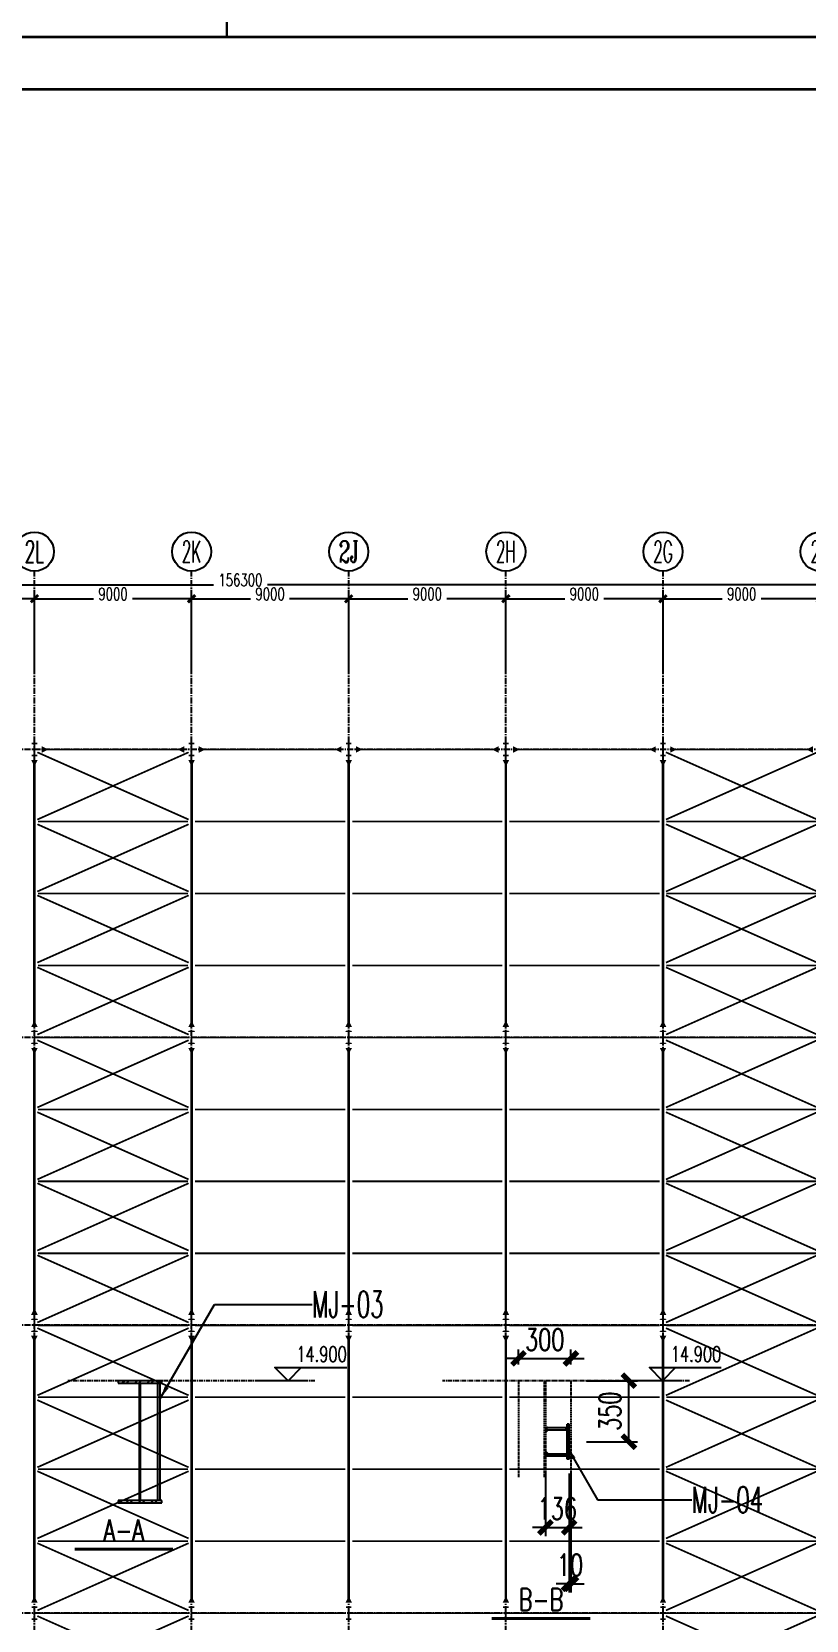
# Model space of a CAD drawing. Extents: x 782294 to 1727252, y -631030 to 17645.
# Drawn here: x 1589859 to 1634210, y -365288 to -274253 of the extents above; entities that cross this region are included whole.
import ezdxf
from ezdxf.enums import TextEntityAlignment as Align

# ---------------------------------------------------------------- set-up
doc = ezdxf.new("R2010")
doc.units = 0
for name, pattern in [('CENTER', [2, 1.25, -0.25, 0.25, -0.25]), ('ZN-CENTER', [2, 1.25, -0.25, 0.25, -0.25]), ('ZN-DASH', [0.35, 0.25, -0.1])]:
    doc.linetypes.add(name, pattern=pattern)
doc.layers.get('Defpoints').update_dxf_attribs({"color": 210})
for name, color, linetype in [('!ZN3-铝板幕墙-3', 3, 'Continuous'), ('!ZN5-钢材投影-40', 40, 'Continuous'), ('!ZN5-钢材断面-2', 2, 'Continuous'), ('!ZN6-虚线-8', 8, 'ZN-DASH'), ('!ZN6-轴线-1', 1, 'ZN-CENTER'), ('0-cxFrame', 155, 'Continuous'), ('3符号', 3, 'Continuous'), ('DIM', 173, 'Continuous'), ('DOTE', 1, 'CENTER'), ('TEXT', 7, 'Continuous'), ('建-墙-填充', 8, 'Continuous'), ('建-柱-钢', 9, 'Continuous'), ('结构轮廓线', 1, 'Continuous')]:
    doc.layers.add(name, color=color, linetype=linetype)
for name, color, linetype, lineweight in [('0-cxText', 131, 'Continuous', 25), ('S-bea', 40, 'Continuous', 0), ('S-col', 2, 'Continuous', 0), ('柱间支撑', 6, 'CENTER', 0), ('梁', 4, 'Continuous', 18), ('细线', 11, 'Continuous', 9)]:
    doc.layers.add(name, color=color, linetype=linetype, lineweight=lineweight)
doc.styles.add('_TCH_AXIS', font='COMPLEX', dxfattribs={"bigfont": 'GBCBIG'})
doc.styles.add('cx_tuming', font='simhei.ttf')
doc.styles.add('cx_tuqian1', font='')
doc.styles.add('DHTEXT-1', font='romans.shx', dxfattribs={"width": 0.7, "bigfont": 'chinese.shx'})
doc.styles.add('卓越符号', font='ROMANS.shx', dxfattribs={"width": 0.7, "bigfont": 'CHINESE.shx'})
doc.styles.add('黑体', font='simhei.ttf', dxfattribs={"height": 12})
doc.styles.get('cx_tuqian1').set_extended_font_data('SimSun')
doc.dimstyles.new('ZN280', dxfattribs={"dimscale": 280, "dimtxt": 2.5, "dimasz": 1.5, "dimexe": 1, "dimexo": 2, "dimgap": 0.9, "dimtad": 1, "dimdec": 0, "dimdsep": 46, "dimtxsty": 'DHTEXT-1', "dimblk": 'ARCHTICK', "dimcen": 2.5, "dimclrd": 173, "dimclre": 173, "dimclrt": 7, "dimazin": 2, "dimtfac": 1, "dimtdec": 0, "dimtix": 1, "dimtmove": 2, "dimatfit": 3, "dimfxl": 0, "dimarcsym": 0})
doc.dimstyles.new('ZN50', dxfattribs={"dimscale": 50, "dimtxt": 2.5, "dimasz": 1.5, "dimexe": 1, "dimexo": 2, "dimgap": 0.9, "dimtad": 1, "dimdec": 0, "dimdsep": 46, "dimtxsty": 'DHTEXT-1', "dimblk": 'ARCHTICK', "dimcen": 2.5, "dimclrd": 173, "dimclre": 173, "dimclrt": 7, "dimazin": 2, "dimtfac": 1, "dimtdec": 0, "dimtix": 1, "dimtmove": 2, "dimatfit": 3, "dimfxl": 0, "dimtolj": 1, "dimtzin": 12, "dimarcsym": 0})

# ---------------------------------------------------------------- blocks, each defined once
blk = doc.blocks.new('TK22.A1 L(Dragon)')
at = {"layer": '0-cxFrame', "color": 7, "const_width": 0.5}
blk.add_lwpolyline([(0, 0), (-841, 0), (-841, 594), (0, 594)], close=True, dxfattribs=at)
at = {"layer": '0-cxFrame', "const_width": 0.5}
blk.add_lwpolyline([(-80, 10), (-821, 10), (-821, 584), (-80, 584)], close=True, dxfattribs=at)
at = {"style": '黑体', "flags": 4}
blk.add_attdef('图幅', text='', height=3.3, dxfattribs=at).set_placement((-40, 3), align=Align.RIGHT)
at = {"layer": '0-cxText', "flags": 4}
for tag, height, style, p in [('建设单位', 3.5, 'cx_tuming', (-45, 240)), ('项目名称', 3.5, 'cx_tuming', (-45, 210)), ('子项名称', 3.5, 'cx_tuming', (-45, 180)), ('工程编号', 3.3, 'cx_tuqian1', (-35, 165)), ('图名1', 3.5, 'cx_tuming', (-45, 87)), ('图名2', 3.5, 'cx_tuming', (-45, 79)), ('图名3', 3.5, 'cx_tuming', (-45, 71)), ('出图日期', 3.3, 'cx_tuqian1', (-39, 60)), ('专业', 3.3, 'cx_tuqian1', (-55, 52)), ('图号', 3.3, 'cx_tuqian1', (-55, 44)), ('版次', 3.3, 'cx_tuqian1', (-20, 44))]:
    blk.add_attdef(tag, text='', height=height, dxfattribs=dict(at, style=style)).set_placement(p, align=Align.MIDDLE)
at = {"layer": 'Defpoints', "color": 6, "flags": 4}
for tag, height, style, p in [('tufu', 3.3, '黑体', (-12, 12)), ('dwfname', 4, 'cx_tuqian1', (-80, 3))]:
    blk.add_attdef(tag, text='', height=height, dxfattribs=dict(at, style=style)).set_placement(p, align=Align.RIGHT)
blk = doc.blocks.new('_ArchTick')
at = {"color": 0, "linetype": 'ByBlock', "const_width": 0.4}
blk.add_lwpolyline([(-0.5, -0.5), (0.5, 0.5)], dxfattribs=at)
blk = doc.blocks.new('*D1459')
at = {"layer": 'Defpoints', "color": 0, "ltscale": 2800, "transparency": 16777216}
for p in [(66300, 91140), (57300, 86360), (66300, 86360)]:
    blk.add_point(p, dxfattribs=at)
at = {"layer": 'DIM', "color": 173, "linetype": 'ByBlock', "lineweight": -2, "ltscale": 2800, "transparency": 16777216}
for p, q in [((57300, 86920), (57300, 91420)), ((57300, 91140), (60685, 91140)), ((66300, 91140), (62915, 91140)), ((66300, 86920), (66300, 91420))]:
    blk.add_line(p, q, dxfattribs=at)
at = {"layer": 'DIM', "color": 173, "lineweight": -2, "ltscale": 2800, "transparency": 16777216, "xscale": 420, "yscale": 420, "zscale": 420, "rotation": 180}
blk.add_blockref('_ArchTick', (57300, 91140), dxfattribs=at)
at = {"layer": 'DIM', "color": 173, "lineweight": -2, "ltscale": 2800, "transparency": 16777216, "xscale": 420, "yscale": 420, "zscale": 420}
blk.add_blockref('_ArchTick', (66300, 91140), dxfattribs=at)
at = {"layer": 'DIM', "color": 7, "ltscale": 2800, "transparency": 16777216, "insert": (61800, 91415), "char_height": 700, "attachment_point": 5, "style": 'DHTEXT-1'}
blk.add_mtext('9000', dxfattribs=at)
blk = doc.blocks.new('*D1460')
at = {"layer": 'Defpoints', "color": 0, "ltscale": 2800, "transparency": 16777216}
for p in [(75300, 91140), (66300, 86360), (75300, 86360)]:
    blk.add_point(p, dxfattribs=at)
at = {"layer": 'DIM', "color": 173, "linetype": 'ByBlock', "lineweight": -2, "ltscale": 2800, "transparency": 16777216}
for p, q in [((66300, 86920), (66300, 91420)), ((66300, 91140), (69685, 91140)), ((75300, 91140), (71915, 91140)), ((75300, 86920), (75300, 91420))]:
    blk.add_line(p, q, dxfattribs=at)
at = {"layer": 'DIM', "color": 173, "lineweight": -2, "ltscale": 2800, "transparency": 16777216, "xscale": 420, "yscale": 420, "zscale": 420, "rotation": 180}
blk.add_blockref('_ArchTick', (66300, 91140), dxfattribs=at)
at = {"layer": 'DIM', "color": 173, "lineweight": -2, "ltscale": 2800, "transparency": 16777216, "xscale": 420, "yscale": 420, "zscale": 420}
blk.add_blockref('_ArchTick', (75300, 91140), dxfattribs=at)
at = {"layer": 'DIM', "color": 7, "ltscale": 2800, "transparency": 16777216, "insert": (70800, 91415), "char_height": 700, "attachment_point": 5, "style": 'DHTEXT-1'}
blk.add_mtext('9000', dxfattribs=at)
blk = doc.blocks.new('*D1461')
at = {"layer": 'Defpoints', "color": 0, "ltscale": 2800, "transparency": 16777216}
for p in [(84300, 91140), (75300, 86360), (84300, 86360)]:
    blk.add_point(p, dxfattribs=at)
at = {"layer": 'DIM', "color": 173, "linetype": 'ByBlock', "lineweight": -2, "ltscale": 2800, "transparency": 16777216}
for p, q in [((75300, 86920), (75300, 91420)), ((75300, 91140), (78685, 91140)), ((84300, 91140), (80915, 91140)), ((84300, 86920), (84300, 91420))]:
    blk.add_line(p, q, dxfattribs=at)
at = {"layer": 'DIM', "color": 173, "lineweight": -2, "ltscale": 2800, "transparency": 16777216, "xscale": 420, "yscale": 420, "zscale": 420, "rotation": 180}
blk.add_blockref('_ArchTick', (75300, 91140), dxfattribs=at)
at = {"layer": 'DIM', "color": 173, "lineweight": -2, "ltscale": 2800, "transparency": 16777216, "xscale": 420, "yscale": 420, "zscale": 420}
blk.add_blockref('_ArchTick', (84300, 91140), dxfattribs=at)
at = {"layer": 'DIM', "color": 7, "ltscale": 2800, "transparency": 16777216, "insert": (79800, 91415), "char_height": 700, "attachment_point": 5, "style": 'DHTEXT-1'}
blk.add_mtext('9000', dxfattribs=at)
blk = doc.blocks.new('*D1462')
at = {"layer": 'Defpoints', "color": 0, "ltscale": 2800, "transparency": 16777216}
for p in [(93300, 91140), (84300, 86360), (93300, 86360)]:
    blk.add_point(p, dxfattribs=at)
at = {"layer": 'DIM', "color": 173, "linetype": 'ByBlock', "lineweight": -2, "ltscale": 2800, "transparency": 16777216}
for p, q in [((84300, 86920), (84300, 91420)), ((84300, 91140), (87685, 91140)), ((93300, 91140), (89915, 91140)), ((93300, 86920), (93300, 91420))]:
    blk.add_line(p, q, dxfattribs=at)
at = {"layer": 'DIM', "color": 173, "lineweight": -2, "ltscale": 2800, "transparency": 16777216, "xscale": 420, "yscale": 420, "zscale": 420, "rotation": 180}
blk.add_blockref('_ArchTick', (84300, 91140), dxfattribs=at)
at = {"layer": 'DIM', "color": 173, "lineweight": -2, "ltscale": 2800, "transparency": 16777216, "xscale": 420, "yscale": 420, "zscale": 420}
blk.add_blockref('_ArchTick', (93300, 91140), dxfattribs=at)
at = {"layer": 'DIM', "color": 7, "ltscale": 2800, "transparency": 16777216, "insert": (88800, 91415), "char_height": 700, "attachment_point": 5, "style": 'DHTEXT-1'}
blk.add_mtext('9000', dxfattribs=at)
blk = doc.blocks.new('*D1463')
at = {"layer": 'Defpoints', "color": 0, "ltscale": 2800, "transparency": 16777216}
for p in [(102300, 91140), (93300, 86360), (102300, 86360)]:
    blk.add_point(p, dxfattribs=at)
at = {"layer": 'DIM', "color": 173, "linetype": 'ByBlock', "lineweight": -2, "ltscale": 2800, "transparency": 16777216}
for p, q in [((93300, 86920), (93300, 91420)), ((93300, 91140), (96685, 91140)), ((102300, 91140), (98915, 91140)), ((102300, 86920), (102300, 91420))]:
    blk.add_line(p, q, dxfattribs=at)
at = {"layer": 'DIM', "color": 173, "lineweight": -2, "ltscale": 2800, "transparency": 16777216, "xscale": 420, "yscale": 420, "zscale": 420, "rotation": 180}
blk.add_blockref('_ArchTick', (93300, 91140), dxfattribs=at)
at = {"layer": 'DIM', "color": 173, "lineweight": -2, "ltscale": 2800, "transparency": 16777216, "xscale": 420, "yscale": 420, "zscale": 420}
blk.add_blockref('_ArchTick', (102300, 91140), dxfattribs=at)
at = {"layer": 'DIM', "color": 7, "ltscale": 2800, "transparency": 16777216, "insert": (97800, 91415), "char_height": 700, "attachment_point": 5, "style": 'DHTEXT-1'}
blk.add_mtext('9000', dxfattribs=at)
blk = doc.blocks.new('*D1464')
at = {"layer": 'Defpoints', "color": 0, "ltscale": 2800, "transparency": 16777216}
for p in [(111300, 91140), (102300, 86360), (111300, 86360)]:
    blk.add_point(p, dxfattribs=at)
at = {"layer": 'DIM', "color": 173, "linetype": 'ByBlock', "lineweight": -2, "ltscale": 2800, "transparency": 16777216}
for p, q in [((102300, 86920), (102300, 91420)), ((102300, 91140), (105685, 91140)), ((111300, 91140), (107915, 91140)), ((111300, 86920), (111300, 91420))]:
    blk.add_line(p, q, dxfattribs=at)
at = {"layer": 'DIM', "color": 173, "lineweight": -2, "ltscale": 2800, "transparency": 16777216, "xscale": 420, "yscale": 420, "zscale": 420, "rotation": 180}
blk.add_blockref('_ArchTick', (102300, 91140), dxfattribs=at)
at = {"layer": 'DIM', "color": 173, "lineweight": -2, "ltscale": 2800, "transparency": 16777216, "xscale": 420, "yscale": 420, "zscale": 420}
blk.add_blockref('_ArchTick', (111300, 91140), dxfattribs=at)
at = {"layer": 'DIM', "color": 7, "ltscale": 2800, "transparency": 16777216, "insert": (106800, 91415), "char_height": 700, "attachment_point": 5, "style": 'DHTEXT-1'}
blk.add_mtext('9000', dxfattribs=at)
blk = doc.blocks.new('*D1470')
at = {"layer": 'Defpoints', "color": 0, "ltscale": 2800, "transparency": 16777216}
for p in [(156300, 91940), (0, 86460), (156300, 86460)]:
    blk.add_point(p, dxfattribs=at)
at = {"layer": 'DIM', "color": 173, "linetype": 'ByBlock', "lineweight": -2, "ltscale": 2800, "transparency": 16777216}
for p, q in [((0, 87020), (0, 92220)), ((156300, 87020), (156300, 92220)), ((0, 91940), (76553, 91940)), ((156300, 91940), (79647, 91940))]:
    blk.add_line(p, q, dxfattribs=at)
at = {"layer": 'DIM', "color": 173, "lineweight": -2, "ltscale": 2800, "transparency": 16777216, "xscale": 420, "yscale": 420, "zscale": 420, "rotation": 180}
blk.add_blockref('_ArchTick', (0, 91940), dxfattribs=at)
at = {"layer": 'DIM', "color": 173, "lineweight": -2, "ltscale": 2800, "transparency": 16777216, "xscale": 420, "yscale": 420, "zscale": 420}
blk.add_blockref('_ArchTick', (156300, 91940), dxfattribs=at)
at = {"layer": 'DIM', "color": 7, "ltscale": 2800, "transparency": 16777216, "insert": (78100, 92215), "char_height": 700, "attachment_point": 5, "style": 'DHTEXT-1'}
blk.add_mtext('156300', dxfattribs=at)
blk = doc.blocks.new('卓越-轴号')
blk.add_circle((0, 0), 4)
at = {"color": 0, "style": '_TCH_AXIS', "width": 1.041667, "flags": 8}
blk.add_attdef('A', text='', height=4.48, dxfattribs=at).set_placement((-2, -2.24), (2, -2.24), align=Align.FIT)
blk = doc.blocks.new('*U24')
at = {"ltscale": 10}
blk.add_line((3.48, 0), (-6.85, 0), dxfattribs=at)
blk.add_lwpolyline([(3, 3), (0, 0), (-3, 3), (13.45, 3)])
at = {"color": 0, "style": '卓越符号', "width": 0.7, "flags": 8}
blk.add_attdef('±0.000', text='', height=3.5, dxfattribs=at).set_placement((13.45, 4.35), align=Align.RIGHT)
blk = doc.blocks.new('*U28')
at = {"const_width": 0.7}
blk.add_lwpolyline([(-11.29, 0), (11.29, 0)], dxfattribs=at)
at = {"color": 0, "style": '卓越符号', "width": 0.7, "flags": 8}
blk.add_attdef('图名', text='', height=5, dxfattribs=at).set_placement((0, 1.85), align=Align.CENTER)
blk.add_attdef('比例', (14.09, 1.85), '', height=4, dxfattribs=at)
blk = doc.blocks.new('20250903171050')
at = {"layer": '建-墙-填充'}
h = blk.add_hatch(dxfattribs=at)
h.set_pattern_fill('金属', color=256, scale=20, style=0)
h.set_pattern_definition([(45, (1562866.93, -579957.45), (-35.355339, 35.355339), []), (45, (1562890.5, -579957.45), (-35.355339, 35.355339), [])])
h.paths.add_polyline_path([(125, 0), (-125, 0), (-125, -14), (-4, -14), (-4, -686), (-125, -686), (-125, -700), (125, -700), (125, -686), (4, -686), (4, -14), (125, -14)])
at = {"layer": '建-柱-钢'}
for p, q in [((125, 0), (-125, 0)), ((-125, 0), (-125, -14)), ((-125, -14), (-4, -14)), ((-4, -14), (-4, -686)), ((4, -686), (4, -14)), ((4, -14), (125, -14)), ((125, -14), (125, 0)), ((-4, -686), (-125, -686)), ((-125, -686), (-125, -700)), ((-125, -700), (125, -700)), ((125, -686), (4, -686)), ((125, -700), (125, -686))]:
    blk.add_line(p, q, dxfattribs=at)
blk = doc.blocks.new('*D251')
at = {"layer": 'Defpoints', "color": 0, "ltscale": 500, "transparency": 16777216}
for p in [(1592102.2, -289311), (1591802.2, -289446.1), (1592102.2, -289446.1)]:
    blk.add_point(p, dxfattribs=at)
at = {"layer": 'DIM', "color": 173, "linetype": 'ByBlock', "lineweight": -2, "ltscale": 500, "transparency": 16777216}
for p, q in [((1591802.2, -289346.1), (1591802.2, -289261)), ((1592102.2, -289346.1), (1592102.2, -289261)), ((1591802.2, -289311), (1591727.2, -289311)), ((1591802.2, -289311), (1592102.2, -289311)), ((1592102.2, -289311), (1592177.2, -289311))]:
    blk.add_line(p, q, dxfattribs=at)
at = {"layer": 'DIM', "color": 173, "lineweight": -2, "ltscale": 500, "transparency": 16777216, "xscale": 75, "yscale": 75, "zscale": 75}
blk.add_blockref('_ArchTick', (1591802.2, -289311), dxfattribs=at)
at = {"layer": 'DIM', "color": 173, "lineweight": -2, "ltscale": 500, "transparency": 16777216, "xscale": 75, "yscale": 75, "zscale": 75, "rotation": 180}
blk.add_blockref('_ArchTick', (1592102.2, -289311), dxfattribs=at)
at = {"layer": 'DIM', "color": 7, "ltscale": 500, "transparency": 16777216, "insert": (1591952.2, -289203.5), "char_height": 125, "attachment_point": 5, "style": 'DHTEXT-1'}
blk.add_mtext('\\A1;300', dxfattribs=at)
blk = doc.blocks.new('*D252')
at = {"layer": 'Defpoints', "color": 0, "ltscale": 500, "transparency": 16777216}
for p in [(1592092.2, -289869.9), (1592102.2, -289869.9), (1592102.2, -290602.7)]:
    blk.add_point(p, dxfattribs=at)
at = {"layer": 'DIM', "color": 173, "linetype": 'ByBlock', "lineweight": -2, "ltscale": 500, "transparency": 16777216}
for p, q in [((1592092.2, -289969.9), (1592092.2, -290652.7)), ((1592102.2, -289969.9), (1592102.2, -290652.7)), ((1592092.2, -290602.7), (1592017.2, -290602.7)), ((1592092.2, -290602.7), (1592102.2, -290602.7)), ((1592102.2, -290602.7), (1592177.2, -290602.7))]:
    blk.add_line(p, q, dxfattribs=at)
at = {"layer": 'DIM', "color": 173, "lineweight": -2, "ltscale": 500, "transparency": 16777216, "xscale": 75, "yscale": 75, "zscale": 75}
blk.add_blockref('_ArchTick', (1592092.2, -290602.7), dxfattribs=at)
at = {"layer": 'DIM', "color": 173, "lineweight": -2, "ltscale": 500, "transparency": 16777216, "xscale": 75, "yscale": 75, "zscale": 75, "rotation": 180}
blk.add_blockref('_ArchTick', (1592102.2, -290602.7), dxfattribs=at)
at = {"layer": 'DIM', "color": 7, "ltscale": 500, "transparency": 16777216, "insert": (1592097.2, -290495.2), "char_height": 125, "attachment_point": 5, "style": 'DHTEXT-1'}
blk.add_mtext('\\A1;10', dxfattribs=at)
blk = doc.blocks.new('*D253')
at = {"layer": 'Defpoints', "color": 0, "ltscale": 500, "transparency": 16777216}
for p in [(1591956.2, -289869.9), (1592092.2, -289869.9), (1592092.2, -290279.7)]:
    blk.add_point(p, dxfattribs=at)
at = {"layer": 'DIM', "color": 173, "linetype": 'ByBlock', "lineweight": -2, "ltscale": 500, "transparency": 16777216}
for p, q in [((1591956.2, -289969.9), (1591956.2, -290329.7)), ((1592092.2, -289969.9), (1592092.2, -290329.7)), ((1591956.2, -290279.7), (1591881.2, -290279.7)), ((1591956.2, -290279.7), (1592092.2, -290279.7)), ((1592092.2, -290279.7), (1592167.2, -290279.7))]:
    blk.add_line(p, q, dxfattribs=at)
at = {"layer": 'DIM', "color": 173, "lineweight": -2, "ltscale": 500, "transparency": 16777216, "xscale": 75, "yscale": 75, "zscale": 75}
blk.add_blockref('_ArchTick', (1591956.2, -290279.7), dxfattribs=at)
at = {"layer": 'DIM', "color": 173, "lineweight": -2, "ltscale": 500, "transparency": 16777216, "xscale": 75, "yscale": 75, "zscale": 75, "rotation": 180}
blk.add_blockref('_ArchTick', (1592092.2, -290279.7), dxfattribs=at)
at = {"layer": 'DIM', "color": 7, "ltscale": 500, "transparency": 16777216, "insert": (1592024.2, -290172.2), "char_height": 125, "attachment_point": 5, "style": 'DHTEXT-1'}
blk.add_mtext('\\A1;136', dxfattribs=at)
blk = doc.blocks.new('*D259')
at = {"layer": 'Defpoints', "color": 0, "ltscale": 500, "transparency": 16777216}
for p in [(1592092.2, -289438.9), (1592433.9, -289438.9), (1592092.2, -289788.9)]:
    blk.add_point(p, dxfattribs=at)
at = {"layer": 'DIM', "color": 173, "linetype": 'ByBlock', "lineweight": -2, "ltscale": 500, "transparency": 16777216}
for p, q in [((1592192.2, -289438.9), (1592483.9, -289438.9)), ((1592433.9, -289788.9), (1592433.9, -289438.9)), ((1592192.2, -289788.9), (1592483.9, -289788.9))]:
    blk.add_line(p, q, dxfattribs=at)
at = {"layer": 'DIM', "color": 173, "lineweight": -2, "ltscale": 500, "transparency": 16777216, "xscale": 75, "yscale": 75, "zscale": 75}
for p, rotation in [((1592433.9, -289438.9), 90), ((1592433.9, -289788.9), 270)]:
    blk.add_blockref('_ArchTick', p, dxfattribs=dict(at, rotation=rotation))
at = {"layer": 'DIM', "color": 7, "ltscale": 500, "transparency": 16777216, "insert": (1592326.4, -289613.9), "char_height": 125, "attachment_point": 5, "rotation": 90, "style": 'DHTEXT-1'}
blk.add_mtext('\\A1;350', dxfattribs=at)
blk = doc.blocks.new('20250922150304')
at = {"layer": 'S-col'}
blk.add_lwpolyline([(-195790, 766820), (-195490, 766820), (-195490, 766808), (-195636, 766808), (-195636, 766132), (-195490, 766132), (-195490, 766120), (-195790, 766120), (-195790, 766132), (-195644, 766132), (-195644, 766808), (-195790, 766808)], close=True, dxfattribs=at)
blk = doc.blocks.new('A$C8dd50a3e')
at = {"layer": 'S-bea'}
for points in [[(66300, 81900, 375, 0, 0), (66300, 81525, 375, 0, 0)], [(66715, 82500, 375, 0, 0), (67090, 82500, 375, 0, 0)], [(74885, 82500, 375, 0, 0), (74510, 82500, 375, 0, 0)], [(75300, 81900, 375, 0, 0), (75300, 81525, 375, 0, 0)], [(75715, 82500, 375, 0, 0), (76090, 82500, 375, 0, 0)], [(83885, 82500, 375, 0, 0), (83510, 82500, 375, 0, 0)], [(84300, 81900, 375, 0, 0), (84300, 81525, 375, 0, 0)], [(84715, 82500, 375, 0, 0), (85090, 82500, 375, 0, 0)], [(92885, 82500, 375, 0, 0), (92510, 82500, 375, 0, 0)], [(93300, 81900, 375, 0, 0), (93300, 81525, 375, 0, 0)], [(93715, 82500, 375, 0, 0), (94090, 82500, 375, 0, 0)], [(101885, 82500, 375, 0, 0), (101510, 82500, 375, 0, 0)], [(102300, 81900, 375, 0, 0), (102300, 81525, 375, 0, 0)], [(102715, 82500, 375, 0, 0), (103090, 82500, 375, 0, 0)], [(110885, 82500, 375, 0, 0), (110510, 82500, 375, 0, 0)], [(66300, 66600, 375, 0, 0), (66300, 66975, 375, 0, 0)], [(75300, 66600, 375, 0, 0), (75300, 66975, 375, 0, 0)], [(84300, 66600, 375, 0, 0), (84300, 66975, 375, 0, 0)], [(93300, 66600, 375, 0, 0), (93300, 66975, 375, 0, 0)], [(102300, 66600, 375, 0, 0), (102300, 66975, 375, 0, 0)], [(66300, 65400, 375, 0, 0), (66300, 65025, 375, 0, 0)], [(75300, 65400, 375, 0, 0), (75300, 65025, 375, 0, 0)], [(84300, 65400, 375, 0, 0), (84300, 65025, 375, 0, 0)], [(93300, 65400, 375, 0, 0), (93300, 65025, 375, 0, 0)], [(102300, 65400, 375, 0, 0), (102300, 65025, 375, 0, 0)], [(66300, 50100, 375, 0, 0), (66300, 50475, 375, 0, 0)], [(75300, 50100, 375, 0, 0), (75300, 50475, 375, 0, 0)], [(84300, 50100, 375, 0, 0), (84300, 50475, 375, 0, 0)], [(93300, 50100, 375, 0, 0), (93300, 50475, 375, 0, 0)], [(102300, 50100, 375, 0, 0), (102300, 50475, 375, 0, 0)], [(66300, 48900, 375, 0, 0), (66300, 48525, 375, 0, 0)], [(75300, 48900, 375, 0, 0), (75300, 48525, 375, 0, 0)], [(84300, 48900, 375, 0, 0), (84300, 48525, 375, 0, 0)], [(93300, 48900, 375, 0, 0), (93300, 48525, 375, 0, 0)], [(102300, 48900, 375, 0, 0), (102300, 48525, 375, 0, 0)], [(66300, 33600, 375, 0, 0), (66300, 33975, 375, 0, 0)], [(75300, 33600, 375, 0, 0), (75300, 33975, 375, 0, 0)], [(84300, 33600, 375, 0, 0), (84300, 33975, 375, 0, 0)], [(93300, 33600, 375, 0, 0), (93300, 33975, 375, 0, 0)], [(102300, 33600, 375, 0, 0), (102300, 33975, 375, 0, 0)]]:
    blk.add_lwpolyline(points, format="xyseb", dxfattribs=at)
at = {"layer": 'S-bea', "const_width": 150}
for points in [[(66300, 81900), (66300, 66600)], [(75300, 81900), (75300, 66600)], [(84300, 81900), (84300, 66600)], [(93300, 81900), (93300, 66600)], [(102300, 81900), (102300, 66600)], [(66300, 65400), (66300, 50100)], [(75300, 65400), (75300, 50100)], [(84300, 65400), (84300, 50100)], [(93300, 65400), (93300, 50100)], [(102300, 65400), (102300, 50100)], [(66300, 48900), (66300, 33600)], [(75300, 48900), (75300, 33600)], [(84300, 48900), (84300, 33600)], [(93300, 48900), (93300, 33600)], [(102300, 48900), (102300, 33600)]]:
    blk.add_lwpolyline(points, dxfattribs=at)
at = {"layer": '柱间支撑', "linetype": 'Continuous', "const_width": 100}
for points in [[(66467, 78485), (75133, 82340)], [(66467, 82340), (75133, 78485)], [(102467, 78485), (111133, 82340)], [(102467, 82340), (111133, 78485)], [(66500, 78375), (75100, 78375)], [(75500, 78375), (84100, 78375)], [(84500, 78375), (93100, 78375)], [(93500, 78375), (102100, 78375)], [(102500, 78375), (111100, 78375)], [(66467, 74360), (75133, 78215)], [(66467, 78215), (75133, 74360)], [(102467, 74360), (111133, 78215)], [(102467, 78215), (111133, 74360)], [(66467, 74140), (75133, 70285)], [(66467, 70285), (75133, 74140)], [(66500, 74250), (75100, 74250)], [(75500, 74250), (84100, 74250)], [(84500, 74250), (93100, 74250)], [(93500, 74250), (102100, 74250)], [(102467, 74140), (111133, 70285)], [(102467, 70285), (111133, 74140)], [(102500, 74250), (111100, 74250)], [(66500, 70125), (75100, 70125)], [(75500, 70125), (84100, 70125)], [(84500, 70125), (93100, 70125)], [(93500, 70125), (102100, 70125)], [(102500, 70125), (111100, 70125)], [(66467, 70015), (75133, 66160)], [(66467, 66160), (75133, 70015)], [(102467, 70015), (111133, 66160)], [(102467, 66160), (111133, 70015)], [(66467, 61985), (75133, 65840)], [(66467, 65840), (75133, 61985)], [(66500, 66000), (75100, 66000)], [(75500, 66000), (84100, 66000)], [(84500, 66000), (93100, 66000)], [(93500, 66000), (102100, 66000)], [(102467, 61985), (111133, 65840)], [(102467, 65840), (111133, 61985)], [(102500, 66000), (111100, 66000)], [(66500, 61875), (75100, 61875)], [(75500, 61875), (84100, 61875)], [(84500, 61875), (93100, 61875)], [(93500, 61875), (102100, 61875)], [(102500, 61875), (111100, 61875)], [(66467, 57860), (75133, 61715)], [(66467, 61715), (75133, 57860)], [(102467, 57860), (111133, 61715)], [(102467, 61715), (111133, 57860)], [(66467, 57640), (75133, 53785)], [(66467, 53785), (75133, 57640)], [(66500, 57750), (75100, 57750)], [(75500, 57750), (84100, 57750)], [(84500, 57750), (93100, 57750)], [(93500, 57750), (102100, 57750)], [(102467, 57640), (111133, 53785)], [(102467, 53785), (111133, 57640)], [(102500, 57750), (111100, 57750)], [(66467, 53515), (75133, 49660)], [(66467, 49660), (75133, 53515)], [(66500, 53625), (75100, 53625)], [(75500, 53625), (84100, 53625)], [(84500, 53625), (93100, 53625)], [(93500, 53625), (102100, 53625)], [(102467, 53515), (111133, 49660)], [(102467, 49660), (111133, 53515)], [(102500, 53625), (111100, 53625)], [(66467, 45485), (75133, 49340)], [(66467, 49340), (75133, 45485)], [(66500, 49500), (75100, 49500)], [(75500, 49500), (84100, 49500)], [(84500, 49500), (93100, 49500)], [(93500, 49500), (102100, 49500)], [(102467, 45485), (111133, 49340)], [(102467, 49340), (111133, 45485)], [(102500, 49500), (111100, 49500)], [(66467, 41360), (75133, 45215)], [(66467, 45215), (75133, 41360)], [(66500, 45375), (75100, 45375)], [(75500, 45375), (84100, 45375)], [(84500, 45375), (93100, 45375)], [(93500, 45375), (102100, 45375)], [(102467, 41360), (111133, 45215)], [(102467, 45215), (111133, 41360)], [(102500, 45375), (111100, 45375)], [(66467, 41140), (75133, 37285)], [(66467, 37285), (75133, 41140)], [(66500, 41250), (75100, 41250)], [(75500, 41250), (84100, 41250)], [(84500, 41250), (93100, 41250)], [(93500, 41250), (102100, 41250)], [(102467, 41140), (111133, 37285)], [(102467, 37285), (111133, 41140)], [(102500, 41250), (111100, 41250)], [(66467, 37015), (75133, 33160)], [(66467, 33160), (75133, 37015)], [(66500, 37125), (75100, 37125)], [(75500, 37125), (84100, 37125)], [(84500, 37125), (93100, 37125)], [(93500, 37125), (102100, 37125)], [(102467, 37015), (111133, 33160)], [(102467, 33160), (111133, 37015)], [(102500, 37125), (111100, 37125)], [(66467, 28985), (75133, 32840)], [(66467, 32840), (75133, 28985)], [(66500, 33000), (75100, 33000)], [(75500, 33000), (84100, 33000)], [(84500, 33000), (93100, 33000)], [(93500, 33000), (102100, 33000)], [(102467, 28985), (111133, 32840)], [(102467, 32840), (111133, 28985)], [(102500, 33000), (111100, 33000)]]:
    blk.add_lwpolyline(points, dxfattribs=at)
at = {"layer": '梁', "linetype": 'Continuous', "const_width": 100}
for points in [[(66715, 82500), (74885, 82500)], [(75715, 82500), (83885, 82500)], [(84715, 82500), (92885, 82500)], [(93715, 82500), (101885, 82500)], [(102715, 82500), (110885, 82500)]]:
    blk.add_lwpolyline(points, dxfattribs=at)
for p in [(261940, -683970), (270940, -683970), (279940, -683970), (288940, -683970), (297940, -683970), (261940, -700470), (270940, -700470), (279940, -700470), (288940, -700470), (297940, -700470), (261940, -716970), (270940, -716970), (279940, -716970), (288940, -716970), (297940, -716970), (261940, -733470), (270940, -733470), (279940, -733470), (288940, -733470), (297940, -733470)]:
    blk.add_blockref('20250922150304', p)
blk = doc.blocks.new('20250821100646')
at = {"layer": 'DOTE', "ltscale": 280}
for p, q in [((66300, -10067.4), (66300, 92720)), ((75300, -10067.4), (75300, 92720)), ((84300, -10067.4), (84300, 92720)), ((93300, -10067.4), (93300, 92720)), ((102300, -10067.4), (102300, 92720)), ((165204.2, 82500), (-11095.8, 82500)), ((165204.2, 66000), (-11095.8, 66000)), ((165204.2, 49500), (-11095.8, 49500)), ((165204.2, 33000), (-11095.8, 33000))]:
    blk.add_line(p, q, dxfattribs=at)
at = {"layer": '3符号', "color": 7}
ref = blk.add_blockref('卓越-轴号', (66300, 93840), dxfattribs=dict(at, xscale=280, yscale=280, zscale=280))
ref.add_attrib('A', '2L', dxfattribs={"layer": '0', "color": 0, "height": 1254.4, "style": '_TCH_AXIS', "width": 0.535714}).set_placement((65740, 93212.8), (66860, 93212.8), align=Align.FIT)
ref = blk.add_blockref('卓越-轴号', (75300, 93840), dxfattribs=dict(at, xscale=280, yscale=280, zscale=280))
ref.add_attrib('A', '2K', dxfattribs={"layer": '0', "color": 0, "height": 1254.4, "style": '_TCH_AXIS', "width": 0.480769}).set_placement((74740, 93212.8), (75860, 93212.8), align=Align.FIT)
ref = blk.add_blockref('卓越-轴号', (84300, 93840), dxfattribs=dict(at, xscale=280, yscale=280, zscale=280))
ref.add_attrib('A', '2J', dxfattribs={"layer": '0', "color": 0, "height": 1254.4, "style": '_TCH_AXIS', "width": 0.604839}).set_placement((83740, 93212.8), (84860, 93212.8), align=Align.FIT)
ref = blk.add_blockref('卓越-轴号', (93300, 93840), dxfattribs=dict(at, xscale=280, yscale=280, zscale=280))
ref.add_attrib('A', '2H', dxfattribs={"layer": '0', "color": 0, "height": 1254.4, "style": '_TCH_AXIS', "width": 0.46875}).set_placement((92740, 93212.8), (93860, 93212.8), align=Align.FIT)
ref = blk.add_blockref('卓越-轴号', (102300, 93840), dxfattribs=dict(at, xscale=280, yscale=280, zscale=280))
ref.add_attrib('A', '2G', dxfattribs={"layer": '0', "color": 0, "height": 1254.4, "style": '_TCH_AXIS', "width": 0.493421}).set_placement((101740, 93212.8), (102860, 93212.8), align=Align.FIT)
ref = blk.add_blockref('卓越-轴号', (111300, 93840), dxfattribs=dict(at, xscale=280, yscale=280, zscale=280))
ref.add_attrib('A', '2F', dxfattribs={"layer": '0', "color": 0, "height": 1254.4, "style": '_TCH_AXIS', "width": 0.520833}).set_placement((110740, 93212.8), (111860, 93212.8), align=Align.FIT)
at = {"layer": 'DIM', "ltscale": 2800}
for base, p1, p2, picture, middle in [((156300, 91940), (0, 86460), (156300, 86460), '*D1470', (78100, 92215)), ((66300, 91140), (57300, 86360), (66300, 86360), '*D1459', (61800, 91415)), ((75300, 91140), (66300, 86360), (75300, 86360), '*D1460', (70800, 91415)), ((84300, 91140), (75300, 86360), (84300, 86360), '*D1461', (79800, 91415)), ((93300, 91140), (84300, 86360), (93300, 86360), '*D1462', (88800, 91415)), ((102300, 91140), (93300, 86360), (102300, 86360), '*D1463', (97800, 91415)), ((111300, 91140), (102300, 86360), (111300, 86360), '*D1464', (106800, 91415))]:
    dim = blk.add_linear_dim(base=base, p1=p1, p2=p2, angle=0, dimstyle='ZN280', dxfattribs=at)
    dim.commit()
    dim.dimension.update_dxf_attribs({"geometry": picture, "text_midpoint": middle, "dimtype": 129})
blk = doc.blocks.new('20250904110720')
at = {"layer": '!ZN5-钢材投影-40', "ltscale": 0.3}
blk.add_lwpolyline([(207, 906), (207, 234), (195, 234), (195, 906)], close=True, dxfattribs=at)
at = {"layer": '!ZN6-轴线-1', "linetype": 'ZN-CENTER', "ltscale": 20}
blk.add_line((1094.6, 920), (-320, 920), dxfattribs=at)
at = {"ltscale": 500}
blk.add_blockref('20250903171050', (92, 920), dxfattribs=at)
at = {"layer": '3符号', "color": 7}
ref = blk.add_blockref('*U24', (940.7, 920), dxfattribs=dict(at, xscale=25, yscale=25, zscale=25))
ref.add_attrib('±0.000', '14.900', dxfattribs={"layer": '0', "color": 0, "height": 87.5, "style": '卓越符号', "width": 0.7}).set_placement((1276.9, 1028.8), align=Align.RIGHT)
ref = blk.add_blockref('*U28', (0, -46.2), dxfattribs=dict(at, xscale=25, yscale=25, zscale=25))
ref.add_attrib('图名', 'A-A', dxfattribs={"layer": '0', "color": 0, "height": 125, "style": '卓越符号', "width": 0.7}).set_placement((0, 0), align=Align.CENTER)
at = {"layer": 'TEXT', "ltscale": 500, "style": 'DHTEXT-1', "width": 0.6}
blk.add_text('MJ-03', height=150, dxfattribs=at).set_placement((1079.1, 1357.6), align=Align.MIDDLE_LEFT)
at = {"layer": 'DIM', "color": 1}
blk.add_leader([(208.8, 818.8), (519.9, 1357.6), (1079.1, 1357.6)], dimstyle='ZN50', dxfattribs=at)
blk = doc.blocks.new('20250904110725')
at = {"layer": '细线', "ltscale": 30}
h = blk.add_hatch(color=8, dxfattribs=at)
h.dxf.hatch_style = 1
h.paths.add_polyline_path([(37, 1093.9), (25, 1093.9), (25, 1081.9)])
h = blk.add_hatch(color=8, dxfattribs=at)
h.dxf.hatch_style = 1
h.paths.add_polyline_path([(137, 1093.9), (149, 1093.9), (149, 1081.9)])
h = blk.add_hatch(color=8, dxfattribs=at)
h.dxf.hatch_style = 1
h.paths.add_polyline_path([(37, 931.9), (25, 931.9), (25, 943.9)])
h = blk.add_hatch(color=8, dxfattribs=at)
h.dxf.hatch_style = 1
h.paths.add_polyline_path([(137, 931.9), (149, 931.9), (149, 943.9)])
at = {"layer": '!ZN5-钢材投影-40', "ltscale": 0.3}
for p, q in [((40, 1081.9), (25, 1066.9)), ((40, 943.9), (25, 958.9))]:
    blk.add_line(p, q, dxfattribs=at)
at = {"layer": '!ZN5-钢材断面-2'}
for p, q in [((25, 1093.9), (149, 1093.9)), ((149, 912.9), (149, 1112.9)), ((161, 1112.9), (149, 1112.9)), ((161, 912.9), (161, 1112.9)), ((25, 1081.9), (149, 1081.9)), ((25, 943.9), (149, 943.9)), ((25, 931.9), (149, 931.9)), ((161, 912.9), (149, 912.9))]:
    blk.add_line(p, q, dxfattribs=at)
at = {"layer": '!ZN6-虚线-8', "color": 8, "linetype": 'ZN-DASH', "ltscale": 30}
for p, q in [((-129, 1362.9), (-129, 807.1)), ((17, 1362.9), (17, 807.1)), ((25, 1362.9), (25, 807.1)), ((171, 1362.9), (171, 807.1))]:
    blk.add_line(p, q, dxfattribs=at)
at = {"layer": '!ZN6-轴线-1', "linetype": 'ZN-CENTER', "ltscale": 20}
blk.add_line((849.4, 1362.9), (-565.3, 1362.9), dxfattribs=at)
at = {"ltscale": 30}
for points in [[(37, 1093.9), (25, 1093.9), (25, 1081.9)], [(137, 1093.9), (149, 1093.9), (149, 1081.9)], [(37, 931.9), (25, 931.9), (25, 943.9)], [(137, 931.9), (149, 931.9), (149, 943.9)]]:
    blk.add_lwpolyline(points, close=True, dxfattribs=at)
at = {"layer": '3符号', "color": 7}
ref = blk.add_blockref('*U24', (695.4, 1362.9), dxfattribs=dict(at, xscale=25, yscale=25, zscale=25))
ref.add_attrib('±0.000', '14.900', dxfattribs={"layer": '0', "color": 0, "height": 87.5, "style": '卓越符号', "width": 0.7}).set_placement((1031.7, 1471.6), align=Align.RIGHT)
ref = blk.add_blockref('*U28', (0, 0), dxfattribs=dict(at, xscale=25, yscale=25, zscale=25))
ref.add_attrib('图名', 'B-B', dxfattribs={"layer": '0', "color": 0, "height": 125, "style": '卓越符号', "width": 0.7}).set_placement((0, 46.2), align=Align.CENTER)
at = {"layer": 'TEXT', "ltscale": 500, "style": 'DHTEXT-1', "width": 0.6}
blk.add_text('MJ-04', height=150, dxfattribs=at).set_placement((863.4, 680.6), align=Align.MIDDLE_LEFT)
at = {"layer": 'DIM', "ltscale": 500}
for base, p1, p2, picture, middle in [((171, 1490.8), (-129, 1355.7), (171, 1355.7), '*D251', (21, 1598.3)), ((161, 522.1), (25, 931.9), (161, 931.9), '*D253', (93, 629.6)), ((171, 199), (161, 931.9), (171, 931.9), '*D252', (166, 306.5))]:
    dim = blk.add_linear_dim(base=base, p1=p1, p2=p2, dimstyle='ZN50', dxfattribs=at)
    dim.commit()
    dim.dimension.update_dxf_attribs({"geometry": picture, "text_midpoint": middle, "insert": (-1591931.2, 290801.8)})
dim = blk.add_linear_dim(base=(502.7, 1362.9), p1=(161, 1012.9), p2=(161, 1362.9), angle=90, dimstyle='ZN50', dxfattribs=at)
dim.commit()
dim.dimension.update_dxf_attribs({"geometry": '*D259', "text_midpoint": (395.2, 1187.9), "insert": (-1591931.2, 290801.8)})
at = {"layer": 'DIM', "color": 1}
blk.add_leader([(149, 982), (323, 680.6), (863.4, 680.6)], dimstyle='ZN50', dxfattribs=at)

msp = doc.modelspace()

# ---------------------------------------------------------------- block references
at = {"layer": '!ZN3-铝板幕墙-3', "ltscale": 1750}
msp.add_blockref('A$C8dd50a3e', (1523709, -397885.7), dxfattribs=at)
at = {"layer": '0-cxFrame'}
for p, xscale, yscale, zscale in [((1601026.7, -274555.4), 250, 250, 250), ((1727176.7, -452755.4), 300, 300, 300)]:
    msp.add_blockref('TK22.A1 L(Dragon)', p, dxfattribs=dict(at, xscale=xscale, yscale=yscale, zscale=zscale))
at = {"layer": 'DIM', "ltscale": 1500}
msp.add_blockref('20250821100646', (1523709, -397885.7), dxfattribs=at)
at = {"layer": '结构轮廓线', "ltscale": 1750, "xscale": 10, "yscale": 10, "zscale": 10}
for name, p in [('20250904110720', (1595129.1, -360760.7)), ('20250904110725', (1619026.1, -365189.3))]:
    msp.add_blockref(name, p, dxfattribs=at)

doc.saveas('drawing.dxf')
